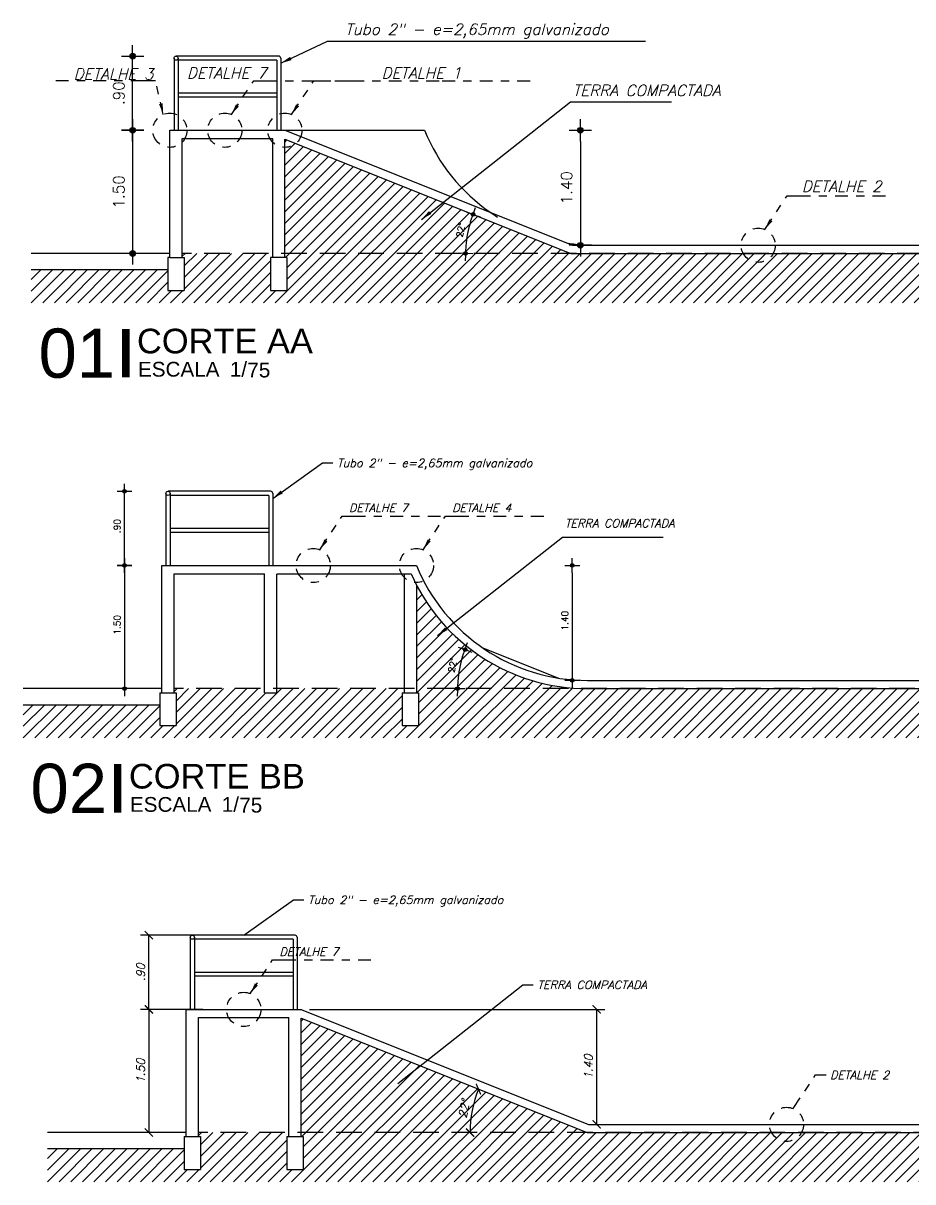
# Model space of a CAD drawing. Header units: millimetres. Extents: x 482 to 600, y -218 to -108.
# Drawn here: x 529.34 to 540.17, y -201.97 to -187.86 of the extents above; entities that cross this region are included whole.
import ezdxf
from ezdxf.enums import TextEntityAlignment as Align

# ---------------------------------------------------------------- set-up
doc = ezdxf.new("R2010")
doc.units = ezdxf.units.MM
doc.header["$LTSCALE"] = 2.5
for name, pattern in [('ACAD_ISO07W100', [3, 0, -3]), ('DASHDOT2', [0.5, 0.25, -0.125, 0, -0.125]), ('HIDDEN', [0.375, 0.25, -0.125])]:
    doc.linetypes.add(name, pattern=pattern)
for name, color, linetype in [('AN_INDICAÇAO', 2, 'Continuous'), ('ARQ_CORTE1', 3, 'Continuous'), ('COTAS', 1, 'Continuous'), ('HACHURA', 254, 'Continuous'), ('INDICAÇÃO', 1, 'Continuous'), ('PAREDE', 4, 'Continuous'), ('Projecao', 8, 'HIDDEN'), ('TXAMB', 2, 'Continuous'), ('VISTA', 1, 'Continuous')]:
    doc.layers.add(name, color=color, linetype=linetype)
doc.styles.add('ARIAL', font='arial.ttf')
doc.styles.add('ARIAL 02', font='sanss___.ttf', dxfattribs={"height": 2})
doc.styles.add('COTA50', font='ROMANS.shx')
doc.styles.add('COTA75', font='ROMANS.SHX')
doc.styles.add('ROMANS', font='romans', dxfattribs={"oblique": 15})
doc.dimstyles.new('1-050', dxfattribs={"dimtxt": 0.1, "dimasz": 0.1, "dimexe": 0.1, "dimexo": 0.1, "dimgap": 0.05, "dimtad": 1, "dimzin": 4, "dimdsep": 46, "dimtxsty": 'ROMANS', "dimblk": 'ARCHTICK', "dimcen": 0, "dimclrd": 256, "dimclre": 256, "dimclrt": 2, "dimadec": 0, "dimazin": 0, "dimtfac": 1, "dimtix": 1, "dimtmove": 0, "dimatfit": 3, "dimldrblk": 'DOT', "dimfxl": 0.1, "dimarcsym": 0})
doc.dimstyles.new('COTA50', dxfattribs={"dimtxt": 0.08, "dimasz": 0.09, "dimexe": 0.05, "dimexo": 0.95, "dimgap": 0.05, "dimtad": 1, "dimzin": 4, "dimdsep": 46, "dimtxsty": 'COTA50', "dimblk": 'bola', "dimcen": -0.1, "dimdle": 0.05, "dimse1": 1, "dimse2": 1, "dimclrd": 256, "dimclre": 3, "dimclrt": 2, "dimadec": 0, "dimazin": 0, "dimtfac": 1, "dimtix": 1, "dimtmove": 2, "dimatfit": 3, "dimldrblk": 'bola', "dimfxl": 1, "dimtvp": 1.25, "dimtolj": 1, "dimtzin": 4, "dimarcsym": 0})
doc.dimstyles.new('COTA75', dxfattribs={"dimtxt": 0.135, "dimasz": 0.135, "dimexe": 0.05, "dimexo": 0.95, "dimgap": 0.1, "dimtad": 1, "dimzin": 4, "dimdsep": 46, "dimtxsty": 'COTA75', "dimblk": 'bola', "dimcen": -0.1, "dimdle": 0.05, "dimse1": 1, "dimse2": 1, "dimclrd": 256, "dimclre": 256, "dimclrt": 2, "dimadec": 0, "dimazin": 0, "dimtfac": 1, "dimtix": 1, "dimtmove": 2, "dimatfit": 3, "dimfxl": 1, "dimtvp": 0.8333333333333334, "dimtolj": 1, "dimtzin": 4, "dimarcsym": 0})
doc.dimstyles.new('COTA75$0', dxfattribs={"dimtxt": 0.135, "dimasz": 0.135, "dimexe": 0.05, "dimexo": 0.95, "dimgap": 0.1, "dimtad": 1, "dimzin": 4, "dimdsep": 46, "dimtxsty": 'COTA75', "dimblk": 'bola', "dimcen": -0.1, "dimdle": 0.05, "dimse1": 1, "dimse2": 1, "dimclrd": 256, "dimclre": 256, "dimclrt": 2, "dimadec": 0, "dimazin": 0, "dimtfac": 1, "dimtix": 1, "dimtmove": 2, "dimatfit": 3, "dimfxl": 1, "dimtvp": 0.8333333333333334, "dimtolj": 1, "dimtzin": 4, "dimarcsym": 0})

# ---------------------------------------------------------------- blocks, each defined once
blk = doc.blocks.new('bola')
blk.add_hatch(color=0).paths.add_polyline_path([(-0.25, 0, 1), (0.25, 0, 1)])
at = {"color": 0}
for p, q in [((-1, 0), (-0.25, 0)), ((0, 1), (0, 0.25)), ((0.25, 0), (1, 0)), ((0, -0.25), (0, -1))]:
    blk.add_line(p, q, dxfattribs=at)
blk.add_circle((0, 0), 0.2499999999999995, dxfattribs=at)
blk = doc.blocks.new('*D69')
at = {"layer": 'COTAS', "lineweight": -2}
blk.add_line((530.6718427828553, -189.3014418445996), (530.6718427828553, -190.5314418445996), dxfattribs=at)
at = {"layer": 'DEFPOINTS', "color": 0}
for p in [(531.1260743848704, -189.1664418445996), (530.6718427828553, -190.6664418445996), (531.1260743848704, -190.6664418445996)]:
    blk.add_point(p, dxfattribs=at)
at = {"layer": 'COTAS', "lineweight": -2, "xscale": 0.135, "yscale": 0.135, "zscale": 0.135}
for p, rotation in [((530.6718427828553, -189.1664418445996), 90), ((530.6718427828553, -190.6664418445996), 270)]:
    blk.add_blockref('bola', p, dxfattribs=dict(at, rotation=rotation))
at = {"layer": 'COTAS', "color": 2, "insert": (530.5043427828552, -189.9164418445995), "char_height": 0.135, "attachment_point": 5, "rotation": 90, "style": 'COTA75'}
blk.add_mtext('\\A1;1.50', dxfattribs=at)
blk = doc.blocks.new('*D70')
at = {"layer": 'COTAS', "lineweight": -2}
blk.add_line((530.6718427828553, -189.0314418445996), (530.6718427828553, -188.398500668129), dxfattribs=at)
at = {"layer": 'DEFPOINTS', "color": 0}
for p in [(530.6718427828553, -188.263500668129), (531.4285074547388, -188.263500668129), (531.4285074547388, -189.1664418445996)]:
    blk.add_point(p, dxfattribs=at)
at = {"layer": 'COTAS', "lineweight": -2, "xscale": 0.135, "yscale": 0.135, "zscale": 0.135}
for p, rotation in [((530.6718427828553, -188.263500668129), 90), ((530.6718427828553, -189.1664418445996), 270)]:
    blk.add_blockref('bola', p, dxfattribs=dict(at, rotation=rotation))
at = {"layer": 'COTAS', "color": 2, "insert": (530.5043427828552, -188.7149712563642), "char_height": 0.135, "attachment_point": 5, "rotation": 90, "style": 'COTA75'}
blk.add_mtext('\\A1;.90', dxfattribs=at)
blk = doc.blocks.new('*D68')
at = {"layer": 'COTAS', "lineweight": -2}
blk.add_line((536.1231158973851, -189.3014418445996), (536.1231158973851, -190.4314418445996), dxfattribs=at)
at = {"layer": 'DEFPOINTS', "color": 0}
for p in [(532.5260743848705, -189.1664418445996), (536.0260743848705, -190.5664418445996), (536.1231158973851, -190.5664418445996)]:
    blk.add_point(p, dxfattribs=at)
at = {"layer": 'COTAS', "lineweight": -2, "xscale": 0.135, "yscale": 0.135, "zscale": 0.135}
for p, rotation in [((536.1231158973851, -189.1664418445996), 90), ((536.1231158973851, -190.5664418445996), 270)]:
    blk.add_blockref('bola', p, dxfattribs=dict(at, rotation=rotation))
at = {"layer": 'COTAS', "color": 2, "insert": (535.9556158973851, -189.8664418445995), "char_height": 0.135, "attachment_point": 5, "rotation": 90, "style": 'COTA75'}
blk.add_mtext('\\A1;1.40', dxfattribs=at)
blk = doc.blocks.new('*D72')
at = {"layer": 'COTAS', "lineweight": -2}
blk.add_arc((536.0068161445139, -190.6664418445997), 1.281030288746205, 162.2247882654821, 175.9738022481658, dxfattribs=at)
at = {"layer": 'DEFPOINTS', "color": 0}
for p in [(532.5260743848705, -189.2741451407423), (534.7667817768412, -190.3449556587752), (531.2760743848705, -190.6664418445997), (536.0068161445139, -190.6664418445997), (558.5760743848705, -190.6664418445997)]:
    blk.add_point(p, dxfattribs=at)
at = {"layer": 'COTAS', "lineweight": -2, "xscale": 0.09, "yscale": 0.09, "zscale": 0.09}
for p, rotation in [((534.817409381095, -190.1906791392321), 70.21168938956495), ((534.7257858557676, -190.6664418445997), 267.986901124083)]:
    blk.add_blockref('bola', p, dxfattribs=dict(at, rotation=rotation))
at = {"layer": 'COTAS', "color": 2, "insert": (534.6605241960773, -190.4071697052664), "char_height": 0.08, "attachment_point": 5, "rotation": 79.09929525682377, "style": 'COTA50'}
blk.add_mtext('\\A1; 22°', dxfattribs=at)
blk = doc.blocks.new('*D73')
at = {"layer": 'DEFPOINTS', "color": 0}
for p in [(543.6908931778618, -190.1664418445996), (543.2659471100101, -190.5459040284761), (531.2760743848704, -190.6664418445996), (542.0408931778617, -190.6664418445996), (558.5760743848705, -190.6664418445996)]:
    blk.add_point(p, dxfattribs=at)
at = {"layer": 'PAREDE', "lineweight": -2}
blk.add_arc((542.0408931778619, -190.6664418445996), 1.230969740402838, 6.286760380572225, 10.57163838716812, dxfattribs=at)
at = {"layer": 'PAREDE', "lineweight": -2, "xscale": 0.135, "yscale": 0.135, "zscale": 0.135}
for p, rotation in [((543.2189612605465, -190.3094515165133), 103.7150185774542), ((543.2718629182648, -190.6664418445996), 273.1433801902861)]:
    blk.add_blockref('bola', p, dxfattribs=dict(at, rotation=rotation))
at = {"layer": 'PAREDE', "color": 2, "insert": (543.4242563081332, -190.4614441260062), "char_height": 0.135, "attachment_point": 5, "rotation": 278.4291993838697, "style": 'COTA75'}
blk.add_mtext('\\A1;17°', dxfattribs=at)
blk = doc.blocks.new('*D77')
at = {"layer": 'COTAS', "lineweight": -2}
blk.add_arc((547.8112555918794, -190.6664418445997), 1.015168981761454, 168.2228344867042, 174.9187667455586, dxfattribs=at)
at = {"layer": 'DEFPOINTS', "color": 0}
for p in [(546.1612555918791, -190.1664418445996), (546.8155545599385, -190.4685845310568), (531.2760743848706, -190.6664418445997), (547.8112555918793, -190.6664418445996), (558.5760743848706, -190.6664418445997)]:
    blk.add_point(p, dxfattribs=at)
at = {"layer": 'COTAS', "lineweight": -2, "xscale": 0.09, "yscale": 0.09, "zscale": 0.09}
for p, rotation in [((546.8397141017098, -190.3720353324271), 75.6822178594835), ((546.796086610118, -190.6664418445997), 267.4593833727793)]:
    blk.add_blockref('bola', p, dxfattribs=dict(at, rotation=rotation))
at = {"layer": 'COTAS', "color": 2, "insert": (546.7180249141473, -190.5044382535488), "char_height": 0.08, "attachment_point": 5, "rotation": 81.57080061613141, "style": 'COTA50'}
blk.add_mtext('\\A1; 17°', dxfattribs=at)
blk = doc.blocks.new('*D79')
at = {"layer": 'COTAS', "lineweight": -2}
blk.add_line((530.573638737619, -194.5553995991172), (530.573638737619, -195.8753995991172), dxfattribs=at)
at = {"layer": 'DEFPOINTS', "color": 0}
for p in [(531.0278703396343, -194.4653995991171), (530.573638737619, -195.9653995991172), (531.0278703396343, -195.9653995991172)]:
    blk.add_point(p, dxfattribs=at)
at = {"layer": 'COTAS', "lineweight": -2, "xscale": 0.09, "yscale": 0.09, "zscale": 0.09}
for p, rotation in [((530.573638737619, -194.4653995991171), 90), ((530.573638737619, -195.9653995991172), 270)]:
    blk.add_blockref('bola', p, dxfattribs=dict(at, rotation=rotation))
at = {"layer": 'COTAS', "color": 2, "insert": (530.483638737619, -195.2153995991171), "char_height": 0.08, "attachment_point": 5, "rotation": 90, "style": 'COTA50'}
blk.add_mtext('\\A1; 1.50', dxfattribs=at)
blk = doc.blocks.new('*D80')
at = {"layer": 'COTAS', "lineweight": -2}
blk.add_line((530.573638737619, -194.3753995991172), (530.573638737619, -193.6524584226466), dxfattribs=at)
at = {"layer": 'DEFPOINTS', "color": 0}
for p in [(530.573638737619, -193.5624584226466), (531.3303034095026, -193.5624584226466), (531.3303034095026, -194.4653995991172)]:
    blk.add_point(p, dxfattribs=at)
at = {"layer": 'COTAS', "lineweight": -2, "xscale": 0.09, "yscale": 0.09, "zscale": 0.09}
for p, rotation in [((530.573638737619, -193.5624584226466), 90), ((530.573638737619, -194.4653995991172), 270)]:
    blk.add_blockref('bola', p, dxfattribs=dict(at, rotation=rotation))
at = {"layer": 'COTAS', "color": 2, "insert": (530.483638737619, -194.0139290108818), "char_height": 0.08, "attachment_point": 5, "rotation": 90, "style": 'COTA50'}
blk.add_mtext('\\A1; .90', dxfattribs=at)
blk = doc.blocks.new('*D81')
at = {"layer": 'COTAS', "lineweight": -2}
blk.add_line((536.0249118521489, -194.5553995991172), (536.0249118521489, -195.7753995991172), dxfattribs=at)
at = {"layer": 'DEFPOINTS', "color": 0}
for p in [(532.4278703396343, -194.4653995991172), (535.9278703396343, -195.8653995991172), (536.0249118521489, -195.8653995991172)]:
    blk.add_point(p, dxfattribs=at)
at = {"layer": 'COTAS', "lineweight": -2, "xscale": 0.09, "yscale": 0.09, "zscale": 0.09}
for p, rotation in [((536.0249118521489, -194.4653995991172), 90), ((536.0249118521489, -195.8653995991172), 270)]:
    blk.add_blockref('bola', p, dxfattribs=dict(at, rotation=rotation))
at = {"layer": 'COTAS', "color": 2, "insert": (535.9349118521488, -195.1653995991171), "char_height": 0.08, "attachment_point": 5, "rotation": 90, "style": 'COTA50'}
blk.add_mtext('\\A1; 1.40', dxfattribs=at)
blk = doc.blocks.new('*D83')
at = {"layer": 'COTAS', "lineweight": -2}
blk.add_arc((535.9086120992775, -195.9653995991172), 1.281030288747119, 162.2247882654796, 175.9738022481687, dxfattribs=at)
at = {"layer": 'DEFPOINTS', "color": 0}
for p in [(532.4278703396343, -194.5731028952599), (534.6685777316042, -195.6439134132925), (531.1778703396343, -195.9653995991172), (535.9086120992775, -195.9653995991172), (558.4778703396341, -195.9653995991172)]:
    blk.add_point(p, dxfattribs=at)
at = {"layer": 'COTAS', "lineweight": -2, "xscale": 0.09, "yscale": 0.09, "zscale": 0.09}
for p, rotation in [((534.719205335858, -195.4896368937493), 70.21168938956392), ((534.6275818105305, -195.9653995991172), 267.9869011240844)]:
    blk.add_blockref('bola', p, dxfattribs=dict(at, rotation=rotation))
at = {"layer": 'COTAS', "color": 2, "insert": (534.56232015084, -195.7061274597838), "char_height": 0.08, "attachment_point": 5, "rotation": 79.09929525682416, "style": 'COTA50'}
blk.add_mtext('\\A1; 22°', dxfattribs=at)
blk = doc.blocks.new('*D84')
at = {"layer": 'COTAS', "lineweight": -2}
blk.add_arc((541.9426891326254, -195.9653995991172), 1.230969740403062, 4.190005012267871, 12.66839375547156, dxfattribs=at)
at = {"layer": 'DEFPOINTS', "color": 0}
for p in [(543.5926891326255, -195.4653995991172), (531.1778703396342, -195.9653995991172), (541.9426891326254, -195.9653995991172), (543.1677430647737, -195.8448617829937), (558.4778703396343, -195.9653995991172)]:
    blk.add_point(p, dxfattribs=at)
at = {"layer": 'COTAS', "lineweight": -2, "xscale": 0.09, "yscale": 0.09, "zscale": 0.09}
for p, rotation in [((543.1207572153103, -195.6084092710308), 104.7633962616055), ((543.1736588730286, -195.9653995991172), 272.095002506134)]:
    blk.add_blockref('bola', p, dxfattribs=dict(at, rotation=rotation))
at = {"layer": 'COTAS', "color": 2, "insert": (543.2493894367387, -195.7717623860335), "char_height": 0.08, "attachment_point": 5, "rotation": 278.42919938386916, "style": 'COTA50'}
blk.add_mtext('\\A1; 17°', dxfattribs=at)
blk = doc.blocks.new('*D88')
at = {"layer": 'COTAS', "lineweight": -2}
blk.add_arc((547.713051546643, -195.9653995991172), 1.015168981762254, 168.2228344866985, 174.9187667455625, dxfattribs=at)
at = {"layer": 'DEFPOINTS', "color": 0}
for p in [(546.0630515466429, -195.4653995991172), (546.7173505147013, -195.7675422855742), (531.1778703396342, -195.9653995991172), (547.7130515466429, -195.9653995991172), (558.4778703396341, -195.9653995991172)]:
    blk.add_point(p, dxfattribs=at)
at = {"layer": 'COTAS', "lineweight": -2, "xscale": 0.09, "yscale": 0.09, "zscale": 0.09}
for p, rotation in [((546.7415100564725, -195.6709930869443), 75.68221785947983), ((546.6978825648806, -195.9653995991172), 267.4593833727812)]:
    blk.add_blockref('bola', p, dxfattribs=dict(at, rotation=rotation))
at = {"layer": 'COTAS', "color": 2, "insert": (546.6198208689102, -195.8033960080663), "char_height": 0.08, "attachment_point": 5, "rotation": 81.57080061613084, "style": 'COTA50'}
blk.add_mtext('\\A1; 17°', dxfattribs=at)
blk = doc.blocks.new('_ArchTick')
at = {"color": 0, "linetype": 'ByBlock', "const_width": 0.15}
blk.add_lwpolyline([(-0.5, -0.5), (0.5, 0.5)], dxfattribs=at)
blk = doc.blocks.new('*D89')
at = {"layer": 'COTAS', "lineweight": -2}
for p, q in [((531.2242969621294, -199.8706795401648), (530.7700653601142, -199.8706795401648)), ((530.8700653601143, -199.8706795401648), (530.8700653601143, -201.3706795401648)), ((531.2242969621294, -201.3706795401648), (530.7700653601142, -201.3706795401648))]:
    blk.add_line(p, q, dxfattribs=at)
at = {"layer": 'DEFPOINTS', "color": 0}
for p in [(531.3242969621294, -199.8706795401648), (530.8700653601143, -201.3706795401648), (531.3242969621294, -201.3706795401648)]:
    blk.add_point(p, dxfattribs=at)
at = {"layer": 'COTAS', "lineweight": -2, "xscale": 0.1, "yscale": 0.1, "zscale": 0.1}
for p, rotation in [((530.8700653601143, -199.8706795401648), 90), ((530.8700653601143, -201.3706795401648), 270)]:
    blk.add_blockref('_ArchTick', p, dxfattribs=dict(at, rotation=rotation))
at = {"layer": 'COTAS', "color": 2, "insert": (530.7700653601142, -200.6206795401647), "char_height": 0.1, "attachment_point": 5, "rotation": 90, "style": 'ROMANS'}
blk.add_mtext('1.50', dxfattribs=at)
blk = doc.blocks.new('_Dot')
at = {"color": 0, "linetype": 'ByBlock', "lineweight": -2}
blk.add_line((-0.5, 0), (-1, 0), dxfattribs=at)
at = {"color": 0, "linetype": 'ByBlock', "const_width": 0.5}
blk.add_lwpolyline([(-0.25, 0, 1), (0.25, 0, 1)], format="xyb", close=True, dxfattribs=at)
blk = doc.blocks.new('*D90')
at = {"layer": 'COTAS', "lineweight": -2}
for p, q in [((531.5267300319978, -198.9677383636942), (530.7700653601142, -198.9677383636942)), ((530.8700653601143, -199.8706795401648), (530.8700653601143, -198.9677383636942)), ((531.5267300319978, -199.8706795401648), (530.7700653601142, -199.8706795401648))]:
    blk.add_line(p, q, dxfattribs=at)
at = {"layer": 'DEFPOINTS', "color": 0}
for p in [(530.8700653601143, -198.9677383636942), (531.6267300319978, -198.9677383636942), (531.6267300319978, -199.8706795401648)]:
    blk.add_point(p, dxfattribs=at)
at = {"layer": 'COTAS', "lineweight": -2, "xscale": 0.1, "yscale": 0.1, "zscale": 0.1}
for p, rotation in [((530.8700653601143, -198.9677383636942), 90), ((530.8700653601143, -199.8706795401648), 270)]:
    blk.add_blockref('_ArchTick', p, dxfattribs=dict(at, rotation=rotation))
at = {"layer": 'COTAS', "color": 2, "insert": (530.7700653601142, -199.4192089519294), "char_height": 0.1, "attachment_point": 5, "rotation": 90, "style": 'ROMANS'}
blk.add_mtext('.90', dxfattribs=at)
blk = doc.blocks.new('*D91')
at = {"layer": 'COTAS', "linetype": 'ByBlock', "lineweight": -2}
for p, q in [((532.8242969621296, -199.8706795401648), (536.4213384746441, -199.8706795401648)), ((536.3242969621296, -201.2706795401648), (536.4213384746441, -201.2706795401648))]:
    blk.add_line(p, q, dxfattribs=at)
at = {"layer": 'COTAS', "lineweight": -2}
blk.add_line((536.3213384746441, -199.8706795401648), (536.3213384746441, -201.2706795401648), dxfattribs=at)
at = {"layer": 'DEFPOINTS', "color": 0}
for p in [(532.7242969621295, -199.8706795401648), (536.2242969621295, -201.2706795401648), (536.3213384746441, -201.2706795401648)]:
    blk.add_point(p, dxfattribs=at)
at = {"layer": 'COTAS', "lineweight": -2, "xscale": 0.1, "yscale": 0.1, "zscale": 0.1}
for p, rotation in [((536.3213384746441, -199.8706795401648), 90), ((536.3213384746441, -201.2706795401648), 270)]:
    blk.add_blockref('_ArchTick', p, dxfattribs=dict(at, rotation=rotation))
at = {"layer": 'COTAS', "color": 2, "insert": (536.2213384746441, -200.5706795401647), "char_height": 0.1, "attachment_point": 5, "rotation": 90, "style": 'ROMANS'}
blk.add_mtext('1.40', dxfattribs=at)
blk = doc.blocks.new('*D95')
at = {"layer": 'COTAS', "lineweight": -2}
blk.add_arc((536.2050798982433, -201.3706795401652), 1.424826226794301, 158.1985905136481, 180, dxfattribs=at)
at = {"layer": 'DEFPOINTS', "color": 0}
for p in [(532.7243381386002, -199.9783828363079), (534.8258513938841, -201.0131064576715), (531.4742969621296, -201.3706795401652), (536.2050798982435, -201.3706795401653), (558.7742969621295, -201.3706795401652)]:
    blk.add_point(p, dxfattribs=at)
at = {"layer": 'COTAS', "lineweight": -2, "xscale": 0.1, "yscale": 0.1, "zscale": 0.1}
for p, rotation in [((534.8821619581029, -200.841512364109), 68.19859051364809), ((534.780253671449, -201.3706795401652), 270)]:
    blk.add_blockref('_ArchTick', p, dxfattribs=dict(at, rotation=rotation))
at = {"layer": 'COTAS', "color": 2, "insert": (534.7077670461871, -201.0823234322241), "char_height": 0.1, "attachment_point": 5, "rotation": 79.09929525682392, "style": 'ROMANS'}
blk.add_mtext('22°', dxfattribs=at)
blk = doc.blocks.new('IND_INDICAÇÃO')
at = {"color": 8}
blk.add_lwpolyline([(0.01664539684361444, 0.00793622467745081, 0.001200000000000273, 0.001200000000000273, 0), (0.01664539684361444, 6.377532213264203e-05, 0.0008000000000001821, 0.0008000000000001821, 0)], format="xyseb", dxfattribs=at)
at = {"style": 'ARIAL 02'}
for s, p in [('ESCALA', (0.0186220240361763, 0.0001887783239453711)), ('1/', (0.03353312684339471, 0.0001887783239453711))]:
    blk.add_text(s, height=0.002400000000000546, dxfattribs=at).set_placement(p)
at = {"style": 'ARIAL', "flags": 4}
blk.add_attdef('NUMERO', text='', height=0.00800000000000182, dxfattribs=at).set_placement((0.014908594815779, 0.003999999999905413), align=Align.MIDDLE_RIGHT)
for tag, height, p in [('NOME.DO.DESENHO', 0.00400000000000091, (0.01845471087858641, 0.005968143337440779)), ('ESCALA', 0.002400000000000546, (0.03637294991403905, 0.001262956953041794))]:
    blk.add_attdef(tag, text='', height=height, dxfattribs=at).set_placement(p, align=Align.MIDDLE_LEFT)

msp = doc.modelspace()

# ---------------------------------------------------------------- hatches: boundary and pattern name
at = {"layer": 'HACHURA'}
h = msp.add_hatch(dxfattribs=at)
h.set_pattern_fill('_USER', color=256, scale=0.1, angle=45, style=0, pattern_type=0)
h.set_pattern_definition([(45, (529.4378390907528, -191.2664418445996), (-0.07071067811865475, 0.07071067811865477), [])])
h.paths.add_polyline_path([(543.6658931778618, -190.7164418445996), (543.6908931778618, -190.7164418445996), (543.6908931778618, -190.6664418445996), (542.0408931778618, -190.6664418445996), (536.0068161445138, -190.6664418445996), (532.5260743848705, -189.2741451407423), (532.5260743848705, -190.7164418445997), (532.5510743848705, -190.7164418445997), (532.5510743848705, -191.1164418445996), (532.3510743848706, -191.1164418445996), (532.3510743848706, -190.7164418445997), (532.3760743848705, -190.7164418445997), (532.3760743848705, -190.6664418445996), (531.2760743848705, -190.6664418445996), (531.2760743848705, -190.7164418445996), (531.3010743848705, -190.7164418445996), (531.3010743848705, -191.1164418445996), (531.1010743848705, -191.1164418445996), (531.1010743848705, -191.2664418445996), (558.7510743848704, -191.2664418445996), (560.4143096789882, -191.2664418445996), (560.4143096789882, -190.8664418445996), (558.7510743848704, -190.8664418445996), (558.7510743848704, -191.1164418445996), (558.5510743848705, -191.1164418445996), (558.5510743848705, -190.7164418445997), (558.5760743848705, -190.7164418445996), (558.5760743848705, -190.6664418445996), (557.5054861495765, -190.6664418445996), (557.5054861495765, -190.7164418445999), (557.5304861495765, -190.7164418445999), (557.5304861495765, -191.1164418445999), (557.3304861495765, -191.1164418445999), (557.3304861495765, -190.7164418445999), (557.3554861495766, -190.7164418445999), (557.3554861495766, -189.2623804348599), (553.8453326252272, -190.6664418445997), (547.9612555918793, -190.6664418445996), (547.8112555918792, -190.6664418445996), (546.1612555918791, -190.6664418445996), (546.1612555918791, -190.7164418445996), (546.1862555918791, -190.7164418445996), (546.1862555918791, -191.1164418445996), (545.9862555918792, -191.1164418445996), (545.9862555918792, -190.7164418445996), (546.0112555918791, -190.7164418445996), (546.0112555918791, -190.6664418445996), (543.8408931778617, -190.6664418445996), (543.8408931778617, -190.7164418445996), (543.8658931778618, -190.7164418445997), (543.8658931778618, -191.1164418445996), (543.6658931778618, -191.1164418445996)])
h.paths.add_polyline_path([(531.1010743848705, -190.8664418445996), (529.4378390907528, -190.8664418445996), (529.4378390907528, -191.2664418445996), (531.1010743848705, -191.2664418445996), (531.1010743848705, -191.1164418445996)])
h = msp.add_hatch(dxfattribs=at)
h.set_pattern_fill('_USER', color=256, scale=0.1, angle=45, style=0, pattern_type=0)
h.set_pattern_definition([(45, (529.3396762219872, -196.5653995991175), (-0.07071067811865475, 0.07071067811865477), [])])
edge = h.paths.add_edge_path()
edge.add_line((557.4073232808109, -195.9653995462426), (557.4073232808109, -196.0153995462426))
edge.add_line((557.4073232808109, -196.0153995462425), (557.2573232808109, -196.0153995462426))
edge.add_line((557.2573232808109, -196.0153995462426), (557.2573232808109, -195.9653995462426))
edge.add_line((557.2573232808109, -195.9653995462426), (555.5279115161048, -195.9653995462426))
edge.add_line((555.527911516105, -195.9653995462426), (555.527911516105, -196.0153995991173))
edge.add_line((555.5279115161048, -196.0153995991173), (555.5529115161048, -196.0153995991173))
edge.add_line((555.5529115161048, -196.0153995991173), (555.5529115161048, -196.4153995991173))
edge.add_line((555.5529115161048, -196.4153995991173), (555.3529115161048, -196.4153995991173))
edge.add_line((555.3529115161049, -196.4153995991173), (555.3529115161049, -196.0153995991173))
edge.add_line((555.3529115161049, -196.0153995991173), (555.3779115161049, -196.0153995991173))
edge.add_line((555.3779115161049, -196.0153995991173), (555.3779115161049, -194.7028280174197))
edge.add_arc((553.2946443650974, -193.6154007888048), 2.350000000000018, 269.9423472380345, 332.4362672313515, ccw=False)
edge.add_line((553.2922797237763, -195.9653995991176), (546.0779115161049, -195.9653995991176))
edge.add_line((546.0779115161049, -195.9653995991176), (546.0779115161049, -196.0153995991172))
edge.add_line((546.0779115161049, -196.0153995991172), (546.1029115161049, -196.0153995991173))
edge.add_line((546.1029115161049, -196.0153995991173), (546.1029115161049, -196.4153995991173))
edge.add_line((546.1029115161049, -196.4153995991173), (545.9029115161048, -196.4153995991172))
edge.add_line((545.902911516105, -196.4153995991172), (545.902911516105, -196.0153995991172))
edge.add_line((545.902911516105, -196.0153995991172), (545.9279115161049, -196.0153995991172))
edge.add_line((545.9279115161048, -196.0153995991172), (545.9279115161048, -195.9653995991176))
edge.add_line((545.9279115161048, -195.9653995991176), (543.7279115161048, -195.9653995991176))
edge.add_line((543.7279115161048, -195.9653995991176), (543.7279115161048, -196.0153995991172))
edge.add_line((543.7279115161048, -196.0153995991172), (543.7529115161047, -196.0153995991172))
edge.add_line((543.7529115161049, -196.0153995991172), (543.7529115161049, -196.4153995991172))
edge.add_line((543.7529115161049, -196.4153995991173), (543.5529115161048, -196.4153995991173))
edge.add_line((543.5529115161048, -196.4153995991173), (543.5529115161048, -196.0153995991172))
edge.add_line((543.5529115161048, -196.0153995991172), (543.5779115161048, -196.0153995991172))
edge.add_line((543.5779115161048, -196.0153995991172), (543.5779115161048, -195.9653995991176))
edge.add_line((543.5779115161048, -195.9653995991176), (536.2135433085602, -195.9653995991176))
edge.add_arc((536.2111786671124, -193.6154007888049), 2.350000000000015, 207.5637327686451, 270.05765276505883, ccw=False)
edge.add_line((534.1279115161049, -194.7028280174197), (534.1279115161049, -196.0153995991177))
edge.add_line((534.1279115161049, -196.0153995991177), (534.1529115161048, -196.0153995991177))
edge.add_line((534.1529115161048, -196.0153995991177), (534.1529115161048, -196.4153995991177))
edge.add_line((534.1529115161048, -196.4153995991177), (533.9529115161049, -196.4153995991177))
edge.add_line((533.9529115161049, -196.4153995991177), (533.9529115161049, -196.0153995991177))
edge.add_line((533.9529115161049, -196.0153995991177), (533.9779115161049, -196.0153995991177))
edge.add_line((533.9779115161049, -196.0153995991177), (533.9779115161049, -195.9653995991176))
edge.add_line((533.9779115161049, -195.9653995991175), (532.4279115161049, -195.9653995991175))
edge.add_line((532.4279115161049, -195.9653995991175), (532.4279115161049, -196.0153995991175))
edge.add_line((532.4279115161049, -196.0153995991175), (532.277911516105, -196.0153995991176))
edge.add_line((532.277911516105, -196.0153995991176), (532.277911516105, -195.9653995991176))
edge.add_line((532.277911516105, -195.9653995991176), (531.1779115161049, -195.9653995991175))
edge.add_line((531.1779115161049, -195.9653995991175), (531.1779115161049, -196.0153995991176))
edge.add_line((531.1779115161049, -196.0153995991176), (531.2029115161049, -196.0153995991176))
edge.add_line((531.2029115161049, -196.0153995991176), (531.2029115161049, -196.4153995991175))
edge.add_line((531.2029115161049, -196.4153995991175), (531.0029115161049, -196.4153995991176))
edge.add_line((531.0029115161049, -196.4153995991176), (531.0029115161049, -196.1653995991175))
edge.add_line((531.0029115161049, -196.1653995991175), (529.3396762219872, -196.1653995991175))
edge.add_line((529.3396762219872, -196.1653995991176), (529.3396762219872, -196.5653995991176))
edge.add_line((529.3396762219872, -196.5653995991175), (560.3161468102226, -196.5653995991175))
edge.add_line((560.3161468102226, -196.5653995991175), (560.3161468102226, -196.1653995991176))
edge.add_line((560.3161468102226, -196.1653995991175), (558.6528703396343, -196.1653995991176))
edge.add_line((558.6528703396343, -196.1653995991176), (558.6528703396343, -196.4153995991173))
edge.add_line((558.6528703396343, -196.4153995991173), (558.4528703396343, -196.4153995991173))
edge.add_line((558.4528703396343, -196.4153995991173), (558.4528703396343, -196.0153995991172))
edge.add_line((558.4528703396343, -196.0153995991172), (558.4778703396343, -196.0153995991172))
edge.add_line((558.4778703396343, -196.0153995991172), (558.4778703396343, -195.9653995462426))
edge.add_line((558.4778703396343, -195.9653995462426), (557.4073232808109, -195.9653995462426))
h = msp.add_hatch(dxfattribs=at)
h.set_pattern_fill('_USER', color=256, scale=0.1, angle=45, style=0, pattern_type=0)
h.set_pattern_definition([(45, (529.6361028444825, -201.9706795401652), (-0.07071067811865475, 0.07071067811865477), [])])
h.paths.add_polyline_path([(555.4243381386002, -200.4476991758802), (553.4465230722751, -201.3706795401653), (546.2629937249972, -201.3706795401653), (544.8243381386002, -200.9359301011389), (543.385682552203, -201.3706795401653), (542.0891569315913, -201.3706795401653), (536.2050798982436, -201.3706795401653), (532.7243381386002, -199.9783828363079), (532.7243381386002, -201.4206795401652), (532.7493381386001, -201.4206795401652), (532.7493381386001, -201.8206795401652), (532.5493381386002, -201.8206795401652), (532.5493381386002, -201.4206795401652), (532.5743381386001, -201.4206795401652), (532.5743381386001, -201.3706795401652), (531.4743381386002, -201.3706795401652), (531.4743381386002, -201.4206795401652), (531.4993381386001, -201.4206795401652), (531.4993381386001, -201.8206795401652), (531.2993381386002, -201.8206795401652), (531.2993381386002, -201.5706795401652), (529.6361028444825, -201.5706795401652), (529.6361028444825, -201.9706795401652), (560.6125734327178, -201.9706795401652), (560.6125734327178, -201.5706795401652), (558.9492969621296, -201.5706795401652), (558.9492969621294, -201.8206795401649), (558.7492969621295, -201.8206795401649), (558.7492969621295, -201.4206795401649), (558.7713969621295, -201.4206795401649), (558.7713969621295, -201.3706795401652), (556.5743381386001, -201.3706795401652), (556.5743381386001, -201.4206795401652), (556.5993381385999, -201.4206795401652), (556.5993381385999, -201.8206795401652), (556.3993381386, -201.8206795401652), (556.3993381386, -201.4206795401652), (556.4243381386, -201.4206795401652), (556.4243381386, -201.3706795401652), (555.5743381386002, -201.3706795401652), (555.5743381386002, -201.4206795401652), (555.5993381386002, -201.4206795401652), (555.5993381386002, -201.8206795401652), (555.3993381386001, -201.8206795401651), (555.3993381386001, -201.4206795401652), (555.4243381386002, -201.4206795401652)])

# ---------------------------------------------------------------- linework, layer by layer
at = {"layer": 'ARQ_CORTE1'}
for centre in [(531.2010743848705, -188.288500668129), (531.1029115161049, -193.587458422647), (531.3993381386001, -198.9927383636947)]:
    msp.add_circle(centre, 0.02500000000000568, dxfattribs=at)
at = {"layer": 'INDICAÇÃO', "color": 3, "linetype": 'DASHDOT2', "ltscale": 0.25}
for centre in [(531.1260743848704, -189.1664418445996), (531.7939538067393, -189.1664418445996), (532.5260743848705, -189.1664418445996), (538.288559873952, -190.5664418445996), (532.8713368616576, -194.4653995991176), (534.1279115161049, -194.4653995991176), (532.0243381386001, -199.8706795401652), (538.6337878243994, -201.2706795401652)]:
    msp.add_circle(centre, 0.2081413166271133, dxfattribs=at)
at = {"layer": 'PAREDE'}
for p, q in [((531.1260743848704, -190.6664418445996), (529.4378390907528, -190.6664418445996)), ((531.1260743848704, -190.7164418445996), (531.1010743848705, -190.7164418445996)), ((531.1010743848705, -190.7164418445996), (531.1010743848705, -191.1164418445996)), ((531.2760743848705, -190.7164418445996), (531.3010743848705, -190.7164418445996)), ((531.3010743848705, -190.7164418445996), (531.3010743848705, -191.1164418445996)), ((532.5510743848705, -190.7164418445997), (532.3510743848706, -190.7164418445997)), ((532.3510743848706, -190.7164418445997), (532.3510743848706, -191.1164418445996)), ((532.5510743848705, -190.7164418445997), (532.5510743848705, -191.1164418445996)), ((531.1010743848705, -190.8664418445996), (529.4378390907528, -190.8664418445996)), ((531.1010743848705, -191.1164418445996), (531.3010743848705, -191.1164418445996)), ((532.3510743848706, -191.1164418445996), (532.5510743848705, -191.1164418445996)), ((532.4514409278696, -194.4653995991176), (534.1279115161049, -194.4653995991176)), ((532.4279115161049, -194.5653995991175), (534.0617596152745, -194.5653995991175)), ((533.9779115161049, -194.5653995991175), (533.9779115161049, -196.0153995991177)), ((534.1279115161049, -194.7028280174197), (534.1279115161049, -196.0153995991177)), ((531.027911516105, -195.9653995991175), (529.3396762219872, -195.9653995991175)), ((531.0029115161049, -196.0153995991175), (531.2029115161049, -196.0153995991175)), ((531.0029115161049, -196.0153995991175), (531.0029115161049, -196.4153995991175)), ((531.2029115161049, -196.0153995991175), (531.2029115161049, -196.4153995991175)), ((532.277911516105, -196.0153995991175), (532.4279115161049, -196.0153995991175)), ((533.9529115161049, -196.0153995991177), (534.1529115161048, -196.0153995991177)), ((533.9529115161049, -196.0153995991177), (533.9529115161049, -196.4153995991177)), ((534.1529115161048, -196.0153995991177), (534.1529115161048, -196.4153995991177)), ((531.0029115161049, -196.1653995991175), (529.3396762219872, -196.1653995991176)), ((531.0029115161049, -196.4153995991175), (531.2029115161049, -196.4153995991175)), ((533.9529115161049, -196.4153995991177), (534.1529115161048, -196.4153995991177)), ((531.3243381386001, -201.3706795401652), (529.6361028444825, -201.3706795401652)), ((531.2993381386002, -201.4206795401652), (531.4993381386001, -201.4206795401652)), ((531.2993381386002, -201.4206795401652), (531.2993381386002, -201.8206795401652)), ((531.4993381386001, -201.4206795401652), (531.4993381386001, -201.8206795401652)), ((532.5493381386002, -201.4206795401652), (532.7493381386001, -201.4206795401652)), ((532.5493381386002, -201.4206795401652), (532.5493381386002, -201.8206795401652)), ((532.7493381386001, -201.4206795401652), (532.7493381386001, -201.8206795401652)), ((531.2993381386001, -201.5706795401652), (529.6361028444825, -201.5706795401652)), ((531.2993381386002, -201.8206795401652), (531.4993381386001, -201.8206795401652)), ((532.5493381386002, -201.8206795401652), (532.7493381386001, -201.8206795401652))]:
    msp.add_line(p, q, dxfattribs=at)
for points in [[(531.1260743848704, -189.1664418445996), (532.5260743848705, -189.1664418445996)], [(531.1260743848704, -190.7164418445996), (531.1260743848704, -189.1664418445996)], [(532.5260743848705, -189.1664418445996), (536.0260743848705, -190.5664418445996)], [(531.1260743848704, -190.7164418445996), (531.2760743848705, -190.7164418445996), (531.2760743848705, -189.2664418445996), (532.3760743848704, -189.2664418445996), (532.3760743848705, -190.7164418445997)], [(532.5260743848705, -190.7164418445997), (532.5260743848705, -189.2741451407423), (536.0068161445138, -190.6664418445996), (542.0408931778618, -190.6664418445996)], [(536.0260743848705, -190.5664418445996), (542.0260743848705, -190.5664418445996)], [(531.027911516105, -194.4653995991176), (532.4514409278696, -194.4653995991176)], [(531.027911516105, -196.0153995991175), (531.027911516105, -194.4653995991176)], [(531.1779115161049, -196.0153995991175), (531.1779115161049, -194.5653995991175), (532.277911516105, -194.5653995991175)], [(532.277911516105, -196.0153995991175), (532.277911516105, -194.5653995991175)], [(532.4279115161049, -196.0153995991175), (532.4279115161049, -194.5731028952603)], [(536.2135433085602, -195.9653995991176), (541.9427303090962, -195.9653995991176), (543.5927303090962, -195.4653995991176), (546.0630927231135, -195.4653995991176), (547.7130927231135, -195.9653995991176), (553.2955585749285, -195.9653995991176)], [(536.2088648842883, -195.8653995991176), (541.9279115161048, -195.8653995991176)], [(531.3243381386001, -201.4206795401652), (531.3243381386001, -199.8706795401652)], [(531.3243381386001, -199.8706795401652), (532.7243381386002, -199.8706795401652), (536.2243381386002, -201.2706795401652), (543.3709030240957, -201.2706795401652), (544.8243381386001, -200.8314638538907), (546.2777732531046, -201.2706795401652), (553.4243381386002, -201.2706795401652)], [(531.4743381386002, -201.4206795401652), (531.4743381386002, -199.9706795401652), (532.5743381386001, -199.9706795401652)], [(532.5743381386001, -201.4206795401652), (532.5743381386001, -199.9706795401652)], [(532.7243381386002, -201.4206795401652), (532.7243381386002, -199.9783828363079), (536.2050798982435, -201.3706795401653), (536.2050798982435, -201.3706795401653), (542.0891569315913, -201.3706795401653)]]:
    msp.add_lwpolyline(points, dxfattribs=at)
for radius, start, end in [(2.250000000000011, 202.1960681370311, 270.0589200061726), (2.350000000000011, 203.8444383107235, 270.0576527650609)]:
    msp.add_arc((536.2111786671123, -193.6154007888047), radius, start, end, dxfattribs=at)
at = {"layer": 'Projecao', "ltscale": 0.5}
for p, q in [((558.5760743848705, -190.6664418445996), (531.2760743848705, -190.6664418445996)), ((558.4778703396343, -195.9653995991175), (531.1778703396343, -195.9653995991175)), ((558.7742969621295, -201.3706795401652), (531.4742969621295, -201.3706795401652))]:
    msp.add_line(p, q, dxfattribs=at)
at = {"layer": 'Projecao', "linetype": 'ACAD_ISO07W100'}
msp.add_arc((536.3093415358779, -188.3164430342868), 2.250000000000011, 235.4202381022413, 260.9769429250526, dxfattribs=at)
at = {"layer": 'VISTA', "color": 2}
msp.add_line((532.5260743848705, -189.1664418445996), (534.2260743848705, -189.1664418445996), dxfattribs=at)
at = {"layer": 'VISTA'}
for points in [[(531.1760743848705, -188.288500668129), (531.1760743848705, -189.1664418445996)], [(532.4510743848705, -188.263500668129), (531.2010743848705, -188.263500668129)], [(531.2260743848705, -188.288500668129), (531.2260743848705, -189.1664418445996)], [(532.4290155613411, -188.313500668129), (531.2260743848705, -188.313500668129)], [(532.4290155613411, -188.313500668129), (532.4290155613411, -189.1664418445996)], [(532.4760743848705, -188.288500668129), (532.4760743848705, -189.1664418445996)], [(532.4290155613411, -188.7164418445996), (531.2260743848705, -188.7164418445996)], [(532.4290155613411, -188.763500668129), (531.2260743848705, -188.763500668129)], [(532.3529115161049, -193.562458422647), (531.1029115161049, -193.562458422647)], [(531.0779115161049, -193.587458422647), (531.0779115161049, -194.4653995991176)], [(531.1279115161049, -193.587458422647), (531.1279115161049, -194.4653995991176)], [(532.3308526925755, -193.612458422647), (531.1279115161049, -193.612458422647)], [(532.3308526925755, -193.612458422647), (532.3308526925755, -194.4653995991176)], [(532.3779115161049, -193.587458422647), (532.3779115161049, -194.4653995991176)], [(532.3308526925755, -194.0153995991176), (531.1279115161049, -194.0153995991176)], [(532.3308526925755, -194.062458422647), (531.1279115161049, -194.062458422647)], [(531.3743381386001, -198.9927383636947), (531.3743381386001, -199.8706795401652)], [(532.6493381386001, -198.9677383636947), (531.3993381386001, -198.9677383636947)], [(531.4243381386001, -198.9927383636947), (531.4243381386001, -199.8706795401652)], [(532.6272793150707, -199.0177383636947), (531.4243381386001, -199.0177383636947)], [(532.6272793150707, -199.0177383636947), (532.6272793150707, -199.8706795401652)], [(532.6743381386001, -198.9927383636947), (532.6743381386001, -199.8706795401652)], [(532.6272793150707, -199.4206795401653), (531.4243381386001, -199.4206795401653)], [(532.6272793150707, -199.4677383636947), (531.4243381386001, -199.4677383636947)]]:
    msp.add_lwpolyline(points, dxfattribs=at)
at = {"layer": 'VISTA', "color": 2}
msp.add_lwpolyline([(534.934184506758, -195.4679087953788), (535.8583068476628, -195.8375577317407)], dxfattribs=at)
at = {"layer": 'VISTA'}
for centre in [(532.4510743848705, -188.288500668129), (532.3529115161049, -193.587458422647), (532.6493381386001, -198.9927383636947)]:
    msp.add_arc(centre, 0.02500000000000568, 0, 90, dxfattribs=at)
at = {"layer": 'VISTA', "color": 2}
for start, end in [(202.1960681370296, 235.4202381022413), (260.9769429250526, 270.058920006609)]:
    msp.add_arc((536.3093415358779, -188.3164430342868), 2.250000000000011, start, end, dxfattribs=at)

# ---------------------------------------------------------------- block references
at = {"layer": 'AN_INDICAÇAO'}
ref = msp.add_blockref('IND_INDICAÇÃO', (529.3409890000114, -192.1803907550163), dxfattribs=dict(at, xscale=75, yscale=75, zscale=75))
ref.add_attrib('NUMERO', '01', dxfattribs={"layer": '0', "height": 0.6000000000001364, "style": 'ARIAL'}).set_placement((530.4591336111948, -191.8803907550234), align=Align.MIDDLE_RIGHT)
ref.add_attrib('NOME.DO.DESENHO', 'CORTE AA', dxfattribs={"layer": '0', "height": 0.3000000000000682, "style": 'ARIAL'}).set_placement((530.7250923159054, -191.7327800047082), align=Align.MIDDLE_LEFT)
ref.add_attrib('ESCALA', '75', dxfattribs={"layer": '0', "height": 0.1800000000000409, "style": 'ARIAL'}).set_placement((532.0689602435643, -192.0856689835382), align=Align.MIDDLE_LEFT)
ref = msp.add_blockref('IND_INDICAÇÃO', (529.2428261312458, -197.4793485095342), dxfattribs=dict(at, xscale=75, yscale=75, zscale=75))
ref.add_attrib('NUMERO', '02', dxfattribs={"layer": '0', "height": 0.6000000000001364, "style": 'ARIAL'}).set_placement((530.3609707424292, -197.1793485095413), align=Align.MIDDLE_RIGHT)
ref.add_attrib('NOME.DO.DESENHO', 'CORTE BB', dxfattribs={"layer": '0', "height": 0.3000000000000682, "style": 'ARIAL'}).set_placement((530.6269294471398, -197.0317377592262), align=Align.MIDDLE_LEFT)
ref.add_attrib('ESCALA', '75', dxfattribs={"layer": '0', "height": 0.1800000000000409, "style": 'ARIAL'}).set_placement((531.9707973747987, -197.3846267380561), align=Align.MIDDLE_LEFT)

# ---------------------------------------------------------------- texts
at = {"layer": 'TXAMB', "color": 2, "style": 'ROMANS'}
for s, insert, char_height, attachment_point in [('Tubo 2" - e=2,65mm galvanizado', (533.2592340010481, -187.8685926330881), 0.135, 1), ('DETALHE 3', (530.9257055630653, -188.4134077490288), 0.135, 3), ('DETALHE 7', (531.3319463884093, -188.4006968575901), 0.135, 1), ('DETALHE 1', (533.7021210835408, -188.4006968575901), 0.135, 1), ('TERRA COMPACTADA', (536.0302374866496, -188.6135994906554), 0.135, 1), ('DETALHE 2', (538.8190816734995, -189.780804280276), 0.135, 1), ('Tubo 2" - e=2,65mm galvanizado', (533.1610711322825, -193.167550387606), 0.1, 1), ('DETALHE 7', (533.3060621075168, -193.7139980147846), 0.1, 1), ('DETALHE 4', (534.5626367619641, -193.7139980147846), 0.1, 1), ('TERRA COMPACTADA', (535.9352482675702, -193.9015118654059), 0.1, 1), ('Tubo 2" - e=2,65mm galvanizado', (532.8074977547777, -198.4868091667675), 0.1, 1), ('DETALHE 7', (532.4590633844593, -199.1192779558323), 0.1, 1), ('TERRA COMPACTADA', (535.5998936704098, -199.5220083739736), 0.1, 1), ('DETALHE 2', (539.1643096239469, -200.6191230607809), 0.1, 1)]:
    msp.add_mtext(s, dxfattribs=dict(at, insert=insert, char_height=char_height, attachment_point=attachment_point))

# ---------------------------------------------------------------- dimensions: what is measured, and where the dimension line sits
at = {"layer": 'COTAS'}
for base, p1, p2, dimstyle, picture, middle in [((530.6718427828553, -188.263500668129), (531.4285074547388, -189.1664418445996), (531.4285074547388, -188.263500668129), 'COTA75$0', '*D70', (530.5043427828552, -188.7149712563642)), ((530.6718427828553, -190.6664418445996), (531.1260743848704, -189.1664418445996), (531.1260743848704, -190.6664418445996), 'COTA75$0', '*D69', (530.5043427828552, -189.9164418445995)), ((536.1231158973851, -190.5664418445996), (532.5260743848705, -189.1664418445996), (536.0260743848705, -190.5664418445996), 'COTA75$0', '*D68', (535.9556158973851, -189.8664418445995)), ((530.8700653601143, -198.9677383636942), (531.6267300319978, -199.8706795401648), (531.6267300319978, -198.9677383636942), '1-050', '*D90', (530.7700653601142, -199.4192089519294)), ((530.8700653601143, -201.3706795401648), (531.3242969621294, -199.8706795401648), (531.3242969621294, -201.3706795401648), '1-050', '*D89', (530.7700653601142, -200.6206795401647)), ((536.3213384746441, -201.2706795401648), (532.7242969621295, -199.8706795401648), (536.2242969621295, -201.2706795401648), '1-050', '*D91', (536.2213384746441, -200.5706795401647))]:
    dim = msp.add_linear_dim(base=base, p1=p1, p2=p2, angle=90, dimstyle=dimstyle, dxfattribs=at)
    dim.commit()
    dim.dimension.update_dxf_attribs({"geometry": picture, "text_midpoint": middle})
for base, line1, line2, picture, middle in [((534.7667817768412, -190.3449556587752), ((532.5260743848705, -189.2741451407423), (536.0068161445138, -190.6664418445996)), ((558.5760743848705, -190.6664418445996), (531.2760743848705, -190.6664418445996)), '*D72', (534.6605241960773, -190.4071697052665)), ((546.8155545599385, -190.4685845310568), ((558.5760743848705, -190.6664418445996), (531.2760743848705, -190.6664418445996)), ((546.1612555918791, -190.1664418445996), (547.8112555918792, -190.6664418445996)), '*D77', (546.7180249141473, -190.5044382535488)), ((534.6685777316042, -195.6439134132925), ((532.4278703396343, -194.5731028952599), (535.9086120992777, -195.9653995991172)), ((558.4778703396343, -195.9653995991172), (531.1778703396343, -195.9653995991172)), '*D83', (534.56232015084, -195.7061274597839)), ((543.1677430647737, -195.8448617829937), ((541.9426891326254, -195.9653995991172), (543.5926891326255, -195.4653995991172)), ((558.4778703396343, -195.9653995991172), (531.1778703396343, -195.9653995991172)), '*D84', (543.2493894367387, -195.7717623860336)), ((546.7173505147013, -195.7675422855742), ((558.4778703396343, -195.9653995991172), (531.1778703396343, -195.9653995991172)), ((546.0630515466429, -195.4653995991172), (547.7130515466429, -195.9653995991172)), '*D88', (546.6198208689102, -195.8033960080662))]:
    dim = msp.add_angular_dim_2l(base=base, line1=line1, line2=line2, dimstyle='COTA50', override={"dimpost": ' <>'}, dxfattribs=at)
    dim.commit()
    dim.dimension.update_dxf_attribs({"geometry": picture, "text_midpoint": middle})
for base, p1, p2, picture, middle in [((530.573638737619, -193.5624584226466), (531.3303034095026, -194.4653995991172), (531.3303034095026, -193.5624584226466), '*D80', (530.483638737619, -194.0139290108818)), ((530.573638737619, -195.9653995991172), (531.0278703396343, -194.4653995991171), (531.0278703396343, -195.9653995991172), '*D79', (530.483638737619, -195.2153995991171)), ((536.0249118521489, -195.8653995991172), (532.4278703396343, -194.4653995991172), (535.9278703396343, -195.8653995991172), '*D81', (535.9349118521488, -195.1653995991171))]:
    dim = msp.add_linear_dim(base=base, p1=p1, p2=p2, angle=90, dimstyle='COTA50', override={"dimpost": ' <>'}, dxfattribs=at)
    dim.commit()
    dim.dimension.update_dxf_attribs({"geometry": picture, "text_midpoint": middle})
dim = msp.add_angular_dim_2l(base=(534.8258513938841, -201.0131064576715), line1=((532.7243381386002, -199.9783828363079), (536.2050798982435, -201.3706795401653)), line2=((558.7742969621295, -201.3706795401652), (531.4742969621295, -201.3706795401652)), dimstyle='1-050', dxfattribs=at)
dim.commit()
dim.dimension.update_dxf_attribs({"geometry": '*D95', "text_midpoint": (534.7077670461871, -201.0823234322241)})
at = {"layer": 'PAREDE'}
dim = msp.add_angular_dim_2l(base=(543.2659471100101, -190.5459040284761), line1=((542.0408931778618, -190.6664418445996), (543.6908931778618, -190.1664418445996)), line2=((558.5760743848705, -190.6664418445996), (531.2760743848705, -190.6664418445996)), dimstyle='COTA75', dxfattribs=at)
dim.commit()
dim.dimension.update_dxf_attribs({"geometry": '*D73', "text_midpoint": (543.4242563081332, -190.4614441260063)})

# ---------------------------------------------------------------- leaders
at = {"layer": 'INDICAÇÃO', "ltscale": 0.25, "annotation_type": 0, "has_hookline": 1, "hookline_direction": 0, "text_width": 3.63546424606111}
msp.add_leader([(532.4760743848705, -188.3495218300153), (533.0457074804136, -188.0798352455165), (533.1807074804136, -188.0798352455165)], dimstyle='COTA75', dxfattribs=at)
at = {"layer": 'INDICAÇÃO', "color": 3, "linetype": 'DASHDOT2', "ltscale": 0.25, "annotation_type": 0, "has_hookline": 1, "hookline_direction": 0, "horizontal_direction": (-1, 0, 0)}
msp.add_leader([(531.0458354165313, -188.9743884258663), (530.951630274842, -188.5648853652152), (530.8057011295202, -188.5648853652152)], dimstyle='COTA75', dxfattribs=at)
at = {"layer": 'INDICAÇÃO', "color": 3, "linetype": 'DASHDOT2', "ltscale": 0.25, "annotation_type": 0, "has_hookline": 1, "hookline_direction": 0}
for points in [[(531.8741927750783, -188.9743884258663), (532.1459490856523, -188.5648853652152), (532.2744756062868, -188.5648853652152)], [(532.6063133532095, -188.9743884258663), (532.8780696637835, -188.5648853652152), (534.4422434960968, -188.5648853652152)], [(538.368798842291, -190.3743884258662), (538.640555152865, -189.9648853652153), (538.7690816734995, -189.9648853652153)], [(532.9515758299966, -194.2733461803843), (533.2233321405706, -193.8638431197332), (533.3518586612051, -193.8638431197332)], [(534.2081504844439, -194.2733461803843), (534.4799067950179, -193.8638431197332), (534.6084333156524, -193.8638431197332)], [(532.1045771069391, -199.6786261214319), (532.3763334175131, -199.2691230607809), (532.5048599381477, -199.2691230607809)]]:
    msp.add_leader(points, dimstyle='COTA75', dxfattribs=at)
at = {"layer": 'INDICAÇÃO', "ltscale": 0.25, "annotation_type": 0, "has_hookline": 1, "hookline_direction": 0}
for points in [[(534.1888115414682, -190.2516296781112), (536.0028644138426, -188.8199399590859), (536.1313909344772, -188.8199399590859)], [(534.3832428821238, -195.3196332637704), (535.9046603686064, -194.1188977136035), (536.0331868892409, -194.1188977136035)]]:
    msp.add_leader(points, dimstyle='COTA75', dxfattribs=at)
at = {"layer": 'INDICAÇÃO', "ltscale": 0.25}
msp.add_leader([(532.3779115161049, -193.6484795845332), (532.982544611648, -193.217550387606), (533.1110711322825, -193.217550387606)], dimstyle='COTA75', dxfattribs=at)
msp.add_leader([(532.0243381386001, -198.9677383636947), (532.6289712341433, -198.5368091667675), (532.7574977547778, -198.5368091667675)], dimstyle='1-050', override={"dimgap": 0.05, "dimtad": 0, "dimclrd": 256, "dimldrblk": 'None'}, dxfattribs=at)
at = {"layer": 'INDICAÇÃO', "ltscale": 0.25, "annotation_type": 0, "has_hookline": 1, "hookline_direction": 0}
msp.add_leader([(533.8999496632927, -200.7727439241406), (535.4213671497753, -199.5720083739736), (535.5498936704098, -199.5720083739736)], dimstyle='1-050', override={"dimgap": 0.05, "dimtad": 0, "dimclrd": 256, "dimldrblk": 'None'}, dxfattribs=at)
at = {"layer": 'INDICAÇÃO', "color": 3, "linetype": 'DASHDOT2', "ltscale": 0.25, "annotation_type": 0, "has_hookline": 1, "hookline_direction": 0, "text_width": 0.8074054108158527}
msp.add_leader([(538.7140267927384, -201.0786261214319), (538.9857831033124, -200.6691230607809), (539.114309623947, -200.6691230607809)], dimstyle='1-050', override={"dimgap": 0.05, "dimtad": 0, "dimclrd": 3, "dimldrblk": 'None'}, dxfattribs=at)

doc.saveas('drawing.dxf')
